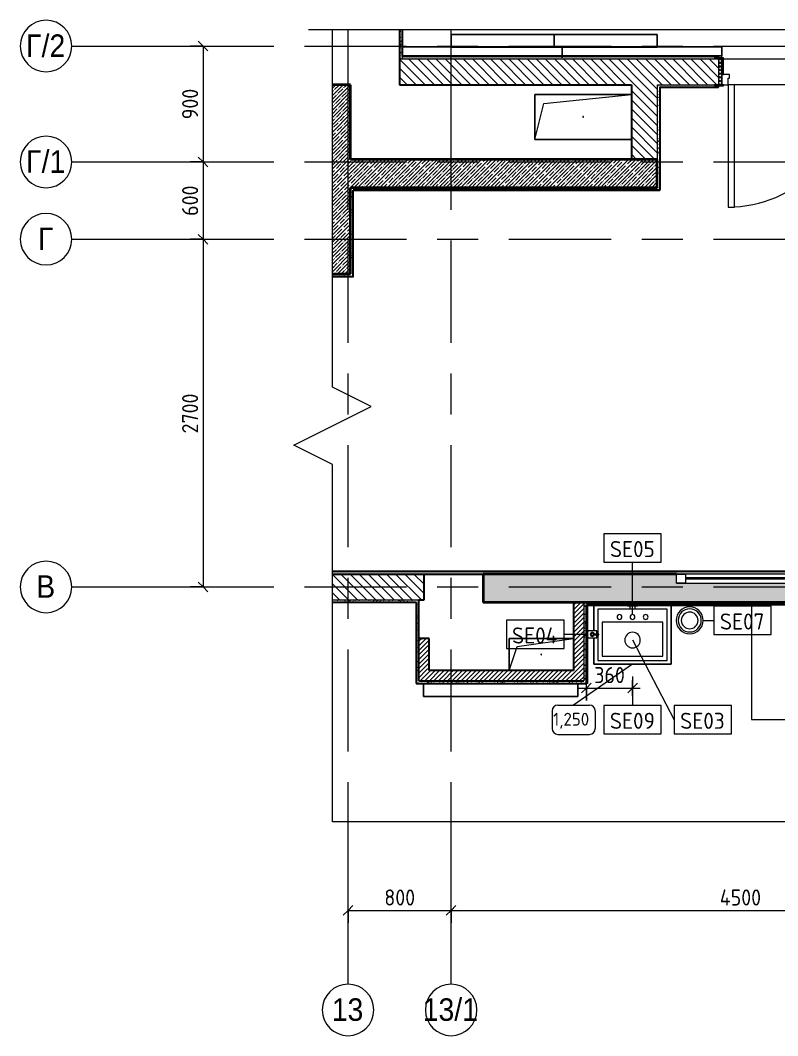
# Model space of a CAD drawing. Header units: millimetres. Extents: x 39815 to 261742, y -8553 to 29000.
# Drawn here: x 39815 to 45695, y 4315 to 12200 of the extents above; entities that cross this region are included whole.
import ezdxf

# ---------------------------------------------------------------- set-up
doc = ezdxf.new("R2010")
doc.units = ezdxf.units.MM
doc.linetypes.add('Осевая', pattern=[1587.5, 317.5, -238.125, 793.75, -238.125])
for name, color, linetype, lineweight in [('A-ANNO-DIMS', 7, 'Continuous', 9), ('A-ANNO-DIMS-50', 7, 'Continuous', 9), ('A-DETL-GENF', 7, 'Continuous', 9), ('A-DOOR', 7, 'Continuous', 9), ('A-DOOR-1', 7, 'Continuous', 15), ('A-DOOR-FRAM', 7, 'Continuous', 15), ('A-DOOR-FRAM-1', 7, 'Continuous', 9), ('A-GENM', 7, 'Continuous', 9), ('A-GLAZ', 7, 'Continuous', 9), ('A-GLAZ-1', 7, 'Continuous', 15), ('A-WALL-2', 7, 'Continuous', 9), ('I-FURN', 7, 'Continuous', 9), ('I-FURN-IDEN', 7, 'Continuous', 9), ('I-WALL', 7, 'Continuous', 9), ('P-SANR-FIXT-IDEN', 7, 'Continuous', 9), ('Оси', 7, 'Continuous', 9), ('Оси-1', 7, 'Continuous', 20), ('Оси-2', 7, 'Осевая', 9)]:
    doc.layers.add(name, color=color, linetype=linetype, lineweight=lineweight)
for name, color, linetype, lineweight, true_color in [('A-GENM-1', 7, 'Continuous', 9, 0x4994b4), ('A-WALL-1', 7, 'Continuous', 25, 0x3c3c3c), ('A-WALL-3', 7, 'Continuous', 35, 0x3c3c3c), ('A-WALL-FNSH-1', 7, 'Continuous', 15, 0x3c3c3c), ('P-SANR-FIXT-1', 7, 'Continuous', 15, 0x4994b4), ('P-SANR-FIXT-2', 7, 'Continuous', 9, 0x4994b4)]:
    doc.layers.add(name, color=color, linetype=linetype, lineweight=lineweight, true_color=true_color)
doc.styles.add('Arial', font='arial.ttf', dxfattribs={"width": 0.9, "height": 175})
doc.styles.add('GOST Common', font='GOST_Common.ttf', dxfattribs={"height": 125})
doc.styles.add('GOST Common_1', font='GOST_Common.ttf', dxfattribs={"height": 100})
doc.styles.add('ISOCPEUR', font='isocpeur.ttf', dxfattribs={"width": 0.9, "height": 125})
doc.dimstyles.new('ISO-2_5_0_9К_БОЛЬШОЙ', dxfattribs={"dimscale": 304.8, "dimtxt": 124.497647, "dimasz": 0.246063, "dimexe": 0.19685, "dimexo": 0.492126, "dimgap": 0, "dimtad": 1, "dimdec": 0, "dimrnd": 10, "dimzin": 0, "dimdsep": 46, "dimtxsty": 'ISOCPEUR', "dimblk1": 'OBLIQUE', "dimblk2": 'OBLIQUE', "dimsah": 1, "dimcen": 0.09, "dimdle": 0.19685, "dimazin": 0, "dimtfac": 1, "dimtdec": 4, "dimtix": 1, "dimtmove": 0, "dimatfit": 3, "dimfxl": 1, "dimtvp": 1, "dimtolj": 1, "dimtzin": 0, "dimarcsym": 2})
pattern_1 = [(45, (0, 0), (-17.67767, 17.67767), [])]
pattern_2 = [(135, (0, 0), (-35.35534, -35.35534), [])]
pattern_3 = [(45, (0, 0), (-28.51196, 28.51196), []), (45, (28.51, 0), (-28.51196, 28.51196), [50.403, -10.081, 1.676, -8.404])]
pattern_4 = [(0, (0, 0), (60.96, 15.24), [5.029, -40.691, 5.029, -40.691, -243.84]), (0, (0, 0), (60.96, 15.24), [-91.44, 5.029, -86.411, 5.029, -40.691, -106.68]), (0, (0, 0), (60.96, 15.24), [-228.6, 5.029, -25.451, 5.029, -71.171]), (120, (22.86, 7.62), (-43.678227, 45.1729086), [5.029, -40.691, 5.029, -40.691, -243.84]), (120, (22.86, 7.62), (-43.678227, 45.1729086), [-91.44, 5.029, -86.411, 5.029, -40.691, -106.68]), (120, (22.86, 7.62), (-43.678227, 45.1729086), [-228.6, 5.029, -25.451, 5.029, -71.171]), (240, (30.48, 38.1), (-17.281773, -60.4129086), [5.029, -40.691, 5.029, -40.691, -243.84]), (240, (30.48, 38.1), (-17.281773, -60.4129086), [-91.44, 5.029, -86.411, 5.029, -40.691, -106.68]), (240, (30.48, 38.1), (-17.281773, -60.4129086), [-228.6, 5.029, -25.451, 5.029, -71.171])]

# ---------------------------------------------------------------- blocks, each defined once
blk = doc.blocks.new('110_Дверь_СКБ_2Ст - Д-6_л__ ДОО_Дв_1450x2100h_Дверь из раздевальной в коридор-25835678-Фрагмент 2_8')
at = {"layer": 'A-DOOR'}
h = blk.add_hatch(dxfattribs=at)
h.set_pattern_fill('FP_4', color=256, style=0, pattern_type=2)
h.set_pattern_definition([(135, (1576.41, 164.685), (-14.14214, -14.14214), []), (225, (1576.41, 164.685), (14.14214, -14.14214), [])])
h.paths.add_polyline_path([(737.5, 100), (712.5, 100), (712.5, -100), (737.5, -100)])
at = {"layer": 'A-DOOR-FRAM-1'}
h = blk.add_hatch(dxfattribs=at)
h.set_pattern_fill('FP_5', color=256, style=0, pattern_type=2)
h.set_pattern_definition([(45, (-546.384, 164.685), (-14.1421, 14.1421), []), (135, (-546.384, 164.685), (-14.1421, -14.1421), [])])
h.paths.add_polyline_path([(-712.5, 100), (-712.5, -100), (-687.5, -100), (-687.5, 100)])
at = {"layer": 'A-DOOR'}
for centre, radius, start, end in [((662.5, 100), 950, 90, 180), ((-637.5, 100), 350, 360, 90)]:
    blk.add_arc(centre, radius, start, end, dxfattribs=at)
at = {"layer": 'A-DOOR-1'}
for p, q in [((662.5, 1050), (612.5, 1050)), ((612.5, 1050), (612.5, 100)), ((662.5, 100), (662.5, 1050)), ((-637.5, 450), (-637.5, 100)), ((-587.5, 450), (-637.5, 450)), ((-587.5, 100), (-587.5, 450)), ((-637.5, 100), (-587.5, 100)), ((612.5, 100), (662.5, 100))]:
    blk.add_line(p, q, dxfattribs=at)
at = {"layer": 'A-DOOR-FRAM'}
for p, q in [((-672.5, 108), (-742.5, 108)), ((-742.5, 108), (-742.5, 100)), ((-742.5, 100), (-672.5, 100)), ((-687.5, 100), (-712.5, 100)), ((-712.5, 100), (-712.5, -100)), ((-637.5, 100), (-687.5, 100)), ((-687.5, 100), (-687.5, 20)), ((-687.5, -100), (-687.5, 100)), ((-672.5, 100), (-672.5, 108)), ((-637.5, 50), (-637.5, 100)), ((662.5, 100), (662.5, 50)), ((712.5, 100), (662.5, 100)), ((767.5, 108), (697.5, 108)), ((697.5, 108), (697.5, 100)), ((697.5, 100), (767.5, 100)), ((712.5, 20), (712.5, 100)), ((737.5, 100), (712.5, 100)), ((712.5, 100), (712.5, -100)), ((737.5, -100), (737.5, 100)), ((767.5, 100), (767.5, 108)), ((-687.5, 20), (-627.5, 20)), ((-672.5, 20), (-687.5, 20)), ((-687.5, 20), (-687.5, -100)), ((-672.5, -100), (-672.5, 20)), ((-627.5, 50), (-637.5, 50)), ((-627.5, 20), (-627.5, 50)), ((662.5, 50), (652.5, 50)), ((652.5, 50), (652.5, 20)), ((652.5, 20), (712.5, 20)), ((712.5, 20), (697.5, 20)), ((697.5, 20), (697.5, -100)), ((712.5, -100), (712.5, 20)), ((-672.5, -100), (-742.5, -100)), ((-742.5, -100), (-742.5, -108)), ((-742.5, -108), (-672.5, -108)), ((-712.5, -100), (-687.5, -100)), ((-687.5, -100), (-672.5, -100)), ((-672.5, -108), (-672.5, -100)), ((697.5, -100), (712.5, -100)), ((767.5, -100), (697.5, -100)), ((697.5, -100), (697.5, -108)), ((697.5, -108), (767.5, -108)), ((712.5, -100), (737.5, -100)), ((767.5, -108), (767.5, -100))]:
    blk.add_line(p, q, dxfattribs=at)
blk = doc.blocks.new('GM_Отверстие прямоугольное _в плите_ - Отверстие-21981729-Фрагмент 2_8')
at = {"layer": 'A-GENM'}
for p, q in [((-375, -175), (-375, 175)), ((-375, 175), (375, 175)), ((375, 175), (-375, 175)), ((-375, 175), (-375, -175)), ((-305, 105), (375, 175)), ((-375, -175), (-305, 105)), ((375, -175), (-375, -175)), ((-375, -175), (375, -175))]:
    blk.add_line(p, q, dxfattribs=at)
for start, end in [(360, 180), (180, 360)]:
    blk.add_arc((0, 0), 2.5, start, end, dxfattribs=at)
blk = doc.blocks.new('GM_Отверстие прямоугольное _в плите_ - Отверстие-21608348-Фрагмент 2_8')
at = {"layer": 'A-GENM'}
for p, q in [((-250, -125), (-250, 125)), ((-250, 125), (250, 125)), ((250, 125), (-250, 125)), ((-250, 125), (-250, -125)), ((-187.5, 62.5), (250, 125)), ((-250, -125), (-187.5, 62.5))]:
    blk.add_line(p, q, dxfattribs=at)
for start, end in [(360, 180), (180, 360)]:
    blk.add_arc((0, 0), 2.5, start, end, dxfattribs=at)
blk = doc.blocks.new('120_Окно_СКБ_1Ст - 120_Окно_СКБ_1Ст 400х1200 EI30-24228621-Фрагмент 2_8')
at = {"layer": 'A-GLAZ'}
for p, q in [((600, 110), (-600, 110)), ((530, 80), (-530, 80)), ((-600, 40), (600, 40)), ((530, 70), (-530, 70))]:
    blk.add_line(p, q, dxfattribs=at)
at = {"layer": 'A-GLAZ-1'}
for p, q in [((-600, 40), (-600, 110)), ((-600, 110), (-530, 110)), ((-530, 110), (-530, 40)), ((530, 40), (530, 110)), ((530, 110), (600, 110)), ((600, 110), (600, 40)), ((-530, 40), (-600, 40)), ((600, 40), (530, 40))]:
    blk.add_line(p, q, dxfattribs=at)
blk = doc.blocks.new('Стол базовый прямоугольный - 1_290-25520344-Фрагмент 2_8')
at = {"layer": 'I-FURN'}
for p, q in [((-617.5, 435.5), (-617.5, -455)), ((617.5, -455), (617.5, 435.5)), ((-617.5, -455), (617.5, -455))]:
    blk.add_line(p, q, dxfattribs=at)
blk = doc.blocks.new('Мойка кухонная - Раковина Roca Victoria-N Unik 600х460 мм-30768662-Фрагмент 2_8')
at = {"layer": 'P-SANR-FIXT-2'}
for p, q in [((270, 0), (-270, 0)), ((-270, 0), (-270, -194)), ((270, -400), (270, 0)), ((236.1, -102.3), (-236.6, -102.3)), ((-236.6, -102.3), (-236.6, -366.4)), ((236.1, -366.4), (236.1, -102.3)), ((-270, -199.7), (-270, -400)), ((-236.6, -366.4), (236.1, -366.4)), ((-270, -400), (270, -400))]:
    blk.add_line(p, q, dxfattribs=at)
for centre, radius, start, end in [((-101.6, -61.9), 19, 90, 180), ((-101.6, -61.9), 19, 180, 270), ((-101.6, -61.9), 19, 360, 90), ((-101.6, -61.9), 19.1, 270, 360), ((0, -61.9), 19, 360, 180), ((0, -61.9), 19, 180, 360), ((101.6, -61.9), 19.1, 360, 180), ((101.6, -61.9), 19.1, 180, 360), ((0, -241.3), 60.5, 360, 180), ((0, -241.3), 60.5, 180, 360)]:
    blk.add_arc(centre, radius, start, end, dxfattribs=at)
blk = doc.blocks.new('сифон - Для раковины-V8-Фрагмент 2_8')
at = {"layer": 'P-SANR-FIXT-1'}
for p, q in [((231.1, 20), (209.3, 20)), ((233, 40), (231.1, 40)), ((231.1, -40), (231.1, 40)), ((209.3, -20), (231.1, -20)), ((231.1, -40), (233, -40))]:
    blk.add_line(p, q, dxfattribs=at)
blk = doc.blocks.new('мусорная корзина - Round_ Metal-V7-Фрагмент 2_8')
at = {"layer": 'P-SANR-FIXT-1'}
for radius, start, end in [(105, 0, 180), (90, 360, 180), (105, 180, 360), (90, 180, 360), (65, 0, 180), (65, 180, 360)]:
    blk.add_arc((0, 0), radius, start, end, dxfattribs=at)
blk = doc.blocks.new('TOY_Диспансер мыло - Дозатор Elegance new 11654 019001 хром-30642362-Фрагмент 2_8')
at = {"layer": 'A-GENM-1'}
for p, q in [((97.5, 79.7), (97.5, 12)), ((122.2, 81.7), (99.5, 81.7)), ((122.2, 81.7), (102.9, 81.7)), ((127.9, 96.6), (122.2, 96.6)), ((122.2, 96.6), (122.2, 81.7)), ((122.2, 82.7), (122.2, 55.3)), ((127.9, 81.7), (127.9, 96.6)), ((127.9, 55.3), (127.9, 82.7)), ((146.9, 81.7), (127.9, 81.7)), ((150.5, 81.7), (127.9, 81.7)), ((152.5, 12), (152.5, 79.7)), ((99.5, 10), (105, 10)), ((145, 10), (105, 10)), ((105, 10), (105, 8.5)), ((145, 8.5), (145, 10)), ((145, 10), (150.5, 10))]:
    blk.add_line(p, q, dxfattribs=at)
blk.add_circle((125, 45.7), 10, dxfattribs=at)
for centre, radius, start, end in [((99.5, 79.7), 2, 90, 180), ((150.5, 79.7), 2, 360, 90), ((99.5, 12), 2, 180, 270), ((125, 45.7), 15.7, 100.43534, 79.36502), ((150.5, 12), 2, 270, 360)]:
    blk.add_arc(centre, radius, start, end, dxfattribs=at)
blk = doc.blocks.new('Мат в спортивном зале - Т17-31179392-Фрагмент 2_8')
at = {"layer": 'I-FURN'}
for p, q in [((-358.7, 925.9), (-358.7, 906.7)), ((881.3, 909.3), (-358.7, 909.3)), ((-358.7, 909.3), (-358.7, 839.3)), ((-358.7, 842.5), (-358.7, 909.3)), ((-358.7, 909.3), (881.3, 909.3)), ((881.3, 906.7), (881.3, 925.9)), ((881.3, 839.3), (881.3, 909.3)), ((881.3, 909.3), (881.3, 839.3)), ((-358.7, 839.3), (-358.7, 842.5)), ((-358.7, 839.3), (881.3, 839.3)), ((502.3, 839.3), (-358.7, 839.3)), ((881.3, 839.3), (502.3, 839.3))]:
    blk.add_line(p, q, dxfattribs=at)
blk = doc.blocks.new('Мат в спортивном зале - Т17-V21-Фрагмент 2_8')
at = {"layer": 'I-FURN'}
for p, q in [((-358.7, 925.9), (-358.7, 906.7)), ((881.3, 909.3), (-358.7, 909.3)), ((-358.7, 909.3), (-358.7, 839.3)), ((-358.7, 839.3), (-358.7, 909.3)), ((-358.7, 909.3), (881.3, 909.3)), ((881.3, 906.7), (881.3, 925.9)), ((881.3, 839.3), (881.3, 909.3)), ((881.3, 909.3), (881.3, 842.5)), ((-358.7, 839.3), (881.3, 839.3)), ((142.3, 839.3), (-358.7, 839.3)), ((881.3, 839.3), (142.3, 839.3)), ((881.3, 842.5), (881.3, 839.3))]:
    blk.add_line(p, q, dxfattribs=at)
blk = doc.blocks.new('DET_L_Линия разрыва - М100-30991476-Фрагмент 2_8')
at = {"layer": 'A-DETL-GENF'}
blk.add_line((11347.8, 0), (22095.5, 0), dxfattribs=at)
blk = doc.blocks.new('DET_L_Линия разрыва - М100-30985621-Фрагмент 2_8')
at = {"layer": 'A-DETL-GENF'}
for p, q in [((2925.9, 300), (2775.9, 0)), ((3225.9, -300), (2925.9, 300)), ((2775.9, 0), (0, 0)), ((3375.9, 0), (3225.9, -300)), ((6151.7, 0), (3375.9, 0))]:
    blk.add_line(p, q, dxfattribs=at)
blk = doc.blocks.new('DET_L_Линия разрыва - М100-30985670-Фрагмент 2_8')
at = {"layer": 'A-DETL-GENF'}
blk.add_line((22280, 0), (11440, 0), dxfattribs=at)
blk = doc.blocks.new('Ось сетки - D8-29747960-Фрагмент 2_8')
at = {"layer": 'Оси-1'}
for start, end in [(360, 180), (180, 360)]:
    blk.add_arc((0, 0), 4, start, end, dxfattribs=at)
blk = doc.blocks.new('DIMBLOCK1-Фрагмент 2_8')
at = {"layer": 'A-ANNO-DIMS-50', "lineweight": 20}
for p, q in [((42360, 5287.5), (42322.5, 5250)), ((42360, 5287.5), (42397.5, 5325)), ((43160, 5287.5), (43122.5, 5250)), ((43160, 5287.5), (43197.5, 5325))]:
    blk.add_line(p, q, dxfattribs=at)
at = {"layer": 'A-ANNO-DIMS-50'}
for p, q in [((42360, 5190.5), (42360, 5347.5)), ((42360, 5287.5), (43160, 5287.5)), ((42360, 5287.5), (42360, 5190.5)), ((43160, 5190.5), (43160, 5347.5)), ((43160, 5287.5), (43160, 5190.5))]:
    blk.add_line(p, q, dxfattribs=at)
at = {"layer": 'A-ANNO-DIMS-50', "color": 0, "insert": (42641.5, 5450.8), "char_height": 125, "width": 284.429, "attachment_point": 1, "line_spacing_factor": 1.149209, "style": 'ISOCPEUR'}
blk.add_mtext('800', dxfattribs=at)
blk = doc.blocks.new('_Oblique')
at = {"color": 0, "linetype": 'ByBlock', "lineweight": -2}
blk.add_line((-0.5, -0.5), (0.5, 0.5), dxfattribs=at)
blk = doc.blocks.new('DIMBLOCK2-Фрагмент 2_8')
at = {"layer": 'A-ANNO-DIMS-50', "lineweight": 20}
for p, q in [((43160, 5287.5), (43122.5, 5250)), ((43160, 5287.5), (43197.5, 5325)), ((47660, 5287.5), (47622.5, 5250)), ((47660, 5287.5), (47697.5, 5325))]:
    blk.add_line(p, q, dxfattribs=at)
at = {"layer": 'A-ANNO-DIMS-50'}
for p, q in [((43160, 5190.5), (43160, 5347.5)), ((43160, 5287.5), (47660, 5287.5)), ((43160, 5287.5), (43160, 5190.5)), ((47660, 5190.5), (47660, 5347.5)), ((47660, 5287.5), (47660, 5190.5))]:
    blk.add_line(p, q, dxfattribs=at)
at = {"layer": 'A-ANNO-DIMS-50', "color": 0, "insert": (45246, 5450.8), "char_height": 125, "width": 393.604, "attachment_point": 1, "line_spacing_factor": 1.149209, "style": 'ISOCPEUR'}
blk.add_mtext('4500', dxfattribs=at)
blk = doc.blocks.new('DIMBLOCK9-Фрагмент 2_8')
at = {"layer": 'A-ANNO-DIMS-50'}
for p, q in [((41137.5, 12000), (41294.5, 12000)), ((41234.5, 12000), (41137.5, 12000)), ((41234.5, 12000), (41234.5, 11100)), ((41137.5, 11100), (41294.5, 11100)), ((41234.5, 11100), (41137.5, 11100))]:
    blk.add_line(p, q, dxfattribs=at)
at = {"layer": 'A-ANNO-DIMS-50', "lineweight": 20}
for p, q in [((41234.5, 12000), (41197, 12037.5)), ((41234.5, 12000), (41272, 11962.5)), ((41234.5, 11100), (41197, 11137.5)), ((41234.5, 11100), (41272, 11062.5))]:
    blk.add_line(p, q, dxfattribs=at)
at = {"layer": 'A-ANNO-DIMS-50', "color": 0, "insert": (41071.2, 11431.5), "char_height": 125, "width": 284.429, "attachment_point": 1, "rotation": 90, "line_spacing_factor": 1.149209, "style": 'ISOCPEUR'}
blk.add_mtext('900', dxfattribs=at)
blk = doc.blocks.new('DIMBLOCK10-Фрагмент 2_8')
at = {"layer": 'A-ANNO-DIMS-50', "lineweight": 20}
for p, q in [((41234.5, 11100), (41197, 11137.5)), ((41234.5, 11100), (41272, 11062.5)), ((41234.5, 10500), (41197, 10537.5)), ((41234.5, 10500), (41272, 10462.5))]:
    blk.add_line(p, q, dxfattribs=at)
at = {"layer": 'A-ANNO-DIMS-50'}
for p, q in [((41137.5, 11100), (41294.5, 11100)), ((41234.5, 11100), (41137.5, 11100)), ((41234.5, 11100), (41234.5, 10500)), ((41137.5, 10500), (41294.5, 10500)), ((41234.5, 10500), (41137.5, 10500))]:
    blk.add_line(p, q, dxfattribs=at)
at = {"layer": 'A-ANNO-DIMS-50', "color": 0, "insert": (41071.2, 10681.5), "char_height": 125, "width": 284.429, "attachment_point": 1, "rotation": 90, "line_spacing_factor": 1.149209, "style": 'ISOCPEUR'}
blk.add_mtext('600', dxfattribs=at)
blk = doc.blocks.new('DIMBLOCK11-Фрагмент 2_8')
at = {"layer": 'A-ANNO-DIMS-50'}
for p, q in [((41137.5, 10500), (41294.5, 10500)), ((41234.5, 10500), (41137.5, 10500)), ((41234.5, 10500), (41234.5, 7800)), ((41137.5, 7800), (41294.5, 7800)), ((41234.5, 7800), (41137.5, 7800))]:
    blk.add_line(p, q, dxfattribs=at)
at = {"layer": 'A-ANNO-DIMS-50', "lineweight": 20}
for p, q in [((41234.5, 10500), (41197, 10537.5)), ((41234.5, 10500), (41272, 10462.5)), ((41234.5, 7800), (41197, 7837.5)), ((41234.5, 7800), (41272, 7762.5))]:
    blk.add_line(p, q, dxfattribs=at)
at = {"layer": 'A-ANNO-DIMS-50', "color": 0, "insert": (41071.2, 8992), "char_height": 125, "width": 379.239, "attachment_point": 1, "rotation": 90, "line_spacing_factor": 1.149209, "style": 'ISOCPEUR'}
blk.add_mtext('2700', dxfattribs=at)
blk = doc.blocks.new('М_сантехническая_рамка1 - В рамке-30590747-Фрагмент 2_8')
at = {"layer": 'P-SANR-FIXT-IDEN'}
for p, q in [((4.29, 2.24), (-4.64, 2.24)), ((-4.64, 2.24), (-4.64, -2.18)), ((4.29, -2.18), (4.29, 2.24)), ((-4.64, -2.18), (4.29, -2.18))]:
    blk.add_line(p, q, dxfattribs=at)
blk = doc.blocks.new('Марка_Мебель - В прямоуг_Balcon_Марка-25523697-Фрагмент 2_8')
at = {"layer": 'I-FURN-IDEN'}
for p, q in [((-2.45, 2.28), (2.45, 2.28)), ((-3.35, 1.38), (-3.35, -1.38)), ((3.35, 1.38), (3.35, -1.38)), ((-2.46, -2.28), (2.45, -2.28))]:
    blk.add_line(p, q, dxfattribs=at)
for centre, radius, start, end in [((-2.45, 1.38), 0.9, 90, 180), ((2.45, 1.38), 0.9, 0, 90), ((-2.46, -1.38), 0.893, 180, 270), ((2.45, -1.38), 0.9, 270, 0)]:
    blk.add_arc(centre, radius, start, end, dxfattribs=at)
blk = doc.blocks.new('DIMBLOCK14-Фрагмент 2_8')
at = {"layer": 'A-ANNO-DIMS-50'}
for p, q in [((44211, 6917.6), (44211, 7074.6)), ((44568.6, 6953.2), (44568.6, 7074.6)), ((44151, 7014.6), (44628.6, 7014.6)), ((44211, 7014.6), (44211, 6917.6)), ((44568.6, 7014.6), (44568.6, 6953.2))]:
    blk.add_line(p, q, dxfattribs=at)
at = {"layer": 'A-ANNO-DIMS-50', "lineweight": 20}
for p, q in [((44211, 7014.6), (44248.5, 7052.1)), ((44568.6, 7014.6), (44606.1, 7052.1)), ((44211, 7014.6), (44173.5, 6977.1)), ((44568.6, 7014.6), (44531.1, 6977.1))]:
    blk.add_line(p, q, dxfattribs=at)
at = {"layer": 'A-ANNO-DIMS-50', "color": 0, "insert": (44271.3, 7177.9), "char_height": 125, "width": 284.429, "attachment_point": 1, "line_spacing_factor": 1.149209, "style": 'ISOCPEUR'}
blk.add_mtext('360', dxfattribs=at)

msp = doc.modelspace()

# ---------------------------------------------------------------- hatches: boundary and pattern name
at = {"layer": 'I-WALL'}
h = msp.add_hatch(dxfattribs=at)
h.set_pattern_fill('FP_9', color=256, style=0, pattern_type=2)
h.set_pattern_definition(pattern_4)
h.paths.add_polyline_path([(42780, 11900), (42780, 12127.4), (42760, 12127.4), (42760, 11900)])
h = msp.add_hatch(dxfattribs=at)
h.set_pattern_fill('FP_9', color=256, style=0, pattern_type=2)
h.set_pattern_definition(pattern_4)
h.paths.add_polyline_path([(48160, 11900), (48160, 11920), (46685.7, 11920), (46685.7, 11908), (46715.7, 11908), (46715.7, 11900), (47430.4, 11900)])
h.paths.add_polyline_path([(45205.7, 11900), (45205.7, 11908), (45235.7, 11908), (45235.7, 11920), (42780, 11920), (42780, 11900), (44462.8, 11900)])
h = msp.add_hatch(dxfattribs=at)
h.set_pattern_fill('FP_2', color=256, style=0, pattern_type=2)
h.set_pattern_definition(pattern_2)
h.paths.add_polyline_path([(51710, 11700), (51710, 11900), (48760, 11900), (48760, 11700), (50398.1, 11700)])
h.paths.add_polyline_path([(48160, 11700), (48160, 11900), (46685.7, 11900), (46685.7, 11700), (47460.7, 11700)])
h.paths.add_polyline_path([(44760.7, 11700), (45235.7, 11700), (45235.7, 11900), (42760, 11900), (42760, 11700), (44560.7, 11700)])
h = msp.add_hatch(dxfattribs=at)
h.set_pattern_fill('FP_3', color=256, style=0, pattern_type=2)
h.set_pattern_definition(pattern_3)
h.paths.add_polyline_path([(42380, 10230), (42380, 11700), (42238.5, 11700), (42238.5, 10230)])
h = msp.add_hatch(dxfattribs=at)
h.set_pattern_fill('FP_2', color=256, style=0, pattern_type=2)
h.set_pattern_definition(pattern_2)
h.paths.add_polyline_path([(44560.7, 11120), (44760.7, 11120), (44760.7, 11700), (44560.7, 11700)])
h = msp.add_hatch(dxfattribs=at)
h.set_pattern_fill('FP_9', color=256, style=0, pattern_type=2)
h.set_pattern_definition(pattern_4)
h.paths.add_polyline_path([(47239.7, 11680), (47240.7, 11680), (47240.7, 11700), (46715.7, 11700), (46715.7, 11692), (46685.7, 11692), (46685.7, 11680), (46715.7, 11680)])
h.paths.add_polyline_path([(45235.7, 11680), (45235.7, 11692), (45205.7, 11692), (45205.7, 11700), (44760.7, 11700), (44760.7, 11680), (45205.7, 11680)])
h = msp.add_hatch(dxfattribs=at)
h.set_pattern_fill('FP_9', color=256, style=0, pattern_type=2)
h.set_pattern_definition(pattern_4)
h.paths.add_polyline_path([(44780.7, 10900), (44780.7, 11680), (44760.7, 11680), (44760.7, 10900)])
h = msp.add_hatch(dxfattribs=at)
h.set_pattern_fill('FP_3', color=256, style=0, pattern_type=2)
h.set_pattern_definition(pattern_3)
h.paths.add_polyline_path([(44760.7, 10900), (44760.7, 11120), (42380, 11120), (42380, 10900), (44462.8, 10900)])
h = msp.add_hatch(dxfattribs=at)
h.set_pattern_fill('FP_9', color=256, style=0, pattern_type=2)
h.set_pattern_definition(pattern_4)
h.paths.add_polyline_path([(42380, 10210), (42400, 10210), (42400, 10900), (42380, 10900), (42380, 10230)])
h = msp.add_hatch(dxfattribs=at)
h.set_pattern_fill('FP_9', color=256, style=0, pattern_type=2)
h.set_pattern_definition(pattern_4)
h.paths.add_polyline_path([(44780.7, 10880), (44780.7, 10900), (42400, 10900), (42400, 10880), (44462.8, 10880)])
h = msp.add_hatch(dxfattribs=at)
h.set_pattern_fill('FP_9', color=256, style=0, pattern_type=2)
h.set_pattern_definition(pattern_4)
h.paths.add_polyline_path([(42380, 10210), (42380, 10230), (42238.5, 10230), (42238.5, 10210)])
h = msp.add_hatch(dxfattribs=at)
h.set_pattern_fill('FP_9', color=256, style=0, pattern_type=2)
h.set_pattern_definition(pattern_4)
h.paths.add_polyline_path([(64334, 7900), (64334, 7920), (59931, 7920), (59931, 7900), (64110, 7900)])
h.paths.add_polyline_path([(57431, 7900), (57431, 7920), (50930, 7920), (50930, 7900), (56333.3, 7900)])
h.paths.add_polyline_path([(48430, 7900), (48430, 7920), (42238.5, 7920), (42238.5, 7900), (47430.4, 7900)])
h = msp.add_hatch(dxfattribs=at)
h.set_pattern_fill('FP_2', color=256, style=0, pattern_type=2)
h.set_pattern_definition(pattern_2)
h.paths.add_polyline_path([(42910, 7700), (42950, 7700), (42950, 7900), (42238.5, 7900), (42238.5, 7700)])
h = msp.add_hatch(dxfattribs=at)
h.set_pattern_fill('FP_3', color=256, style=0, pattern_type=2)
h.set_pattern_definition(pattern_3)
h.paths.add_polyline_path([(47410, 7680), (47410, 7900), (46110, 7900), (46110, 7830), (44910, 7830), (44910, 7900), (43410, 7900), (43410, 7680), (46860, 7680)])
h = msp.add_hatch(dxfattribs=at)
h.set_pattern_fill('FP_9', color=256, style=0, pattern_type=2)
h.set_pattern_definition(pattern_4)
h.paths.add_polyline_path([(42890, 7680), (42910, 7680), (42910, 7700), (42238.5, 7700), (42238.5, 7680), (42889, 7680)])
h = msp.add_hatch(dxfattribs=at)
h.set_pattern_fill('FP_9', color=256, style=0, pattern_type=2)
h.set_pattern_definition(pattern_4)
h.paths.add_polyline_path([(42890, 7070), (42910, 7070), (42910, 7680), (42890, 7680), (42890, 7133.2)])
h = msp.add_hatch(dxfattribs=at)
h.set_pattern_fill('FP_1', color=256, style=0, pattern_type=2)
h.set_pattern_definition(pattern_1)
h.paths.add_polyline_path([(44190, 7070), (44190, 7680), (44110, 7680), (44110, 7070)])
h = msp.add_hatch(dxfattribs=at)
h.set_pattern_fill('FP_9', color=256, style=0, pattern_type=2)
h.set_pattern_definition(pattern_4)
h.paths.add_polyline_path([(46759, 7660), (46760, 7660), (46760, 7680), (44190, 7680), (44190, 7660), (45946.6, 7660)])
h = msp.add_hatch(dxfattribs=at)
h.set_pattern_fill('FP_9', color=256, style=0, pattern_type=2)
h.set_pattern_definition(pattern_4)
h.paths.add_polyline_path([(44190, 7050), (44210, 7050), (44210, 7660), (44190, 7660), (44190, 7070)])
h = msp.add_hatch(dxfattribs=at)
h.set_pattern_fill('FP_1', color=256, style=0, pattern_type=2)
h.set_pattern_definition(pattern_1)
h.paths.add_polyline_path([(42990, 7150), (42990, 7400), (42910, 7400), (42910, 7150), (42979, 7150)])
h = msp.add_hatch(dxfattribs=at)
h.set_pattern_fill('FP_1', color=256, style=0, pattern_type=2)
h.set_pattern_definition(pattern_1)
h.paths.add_polyline_path([(44110, 7070), (44110, 7150), (42910, 7150), (42910, 7070), (42979, 7070)])
h = msp.add_hatch(dxfattribs=at)
h.set_pattern_fill('FP_9', color=256, style=0, pattern_type=2)
h.set_pattern_definition(pattern_4)
h.paths.add_polyline_path([(44190, 7050), (44190, 7070), (42890, 7070), (42890, 7050), (42979, 7050)])

# ---------------------------------------------------------------- linework, layer by layer
at = {"layer": 'A-WALL-1'}
for p, q in [((42760, 12127.4), (42760, 11700)), ((42780, 12127.4), (42780, 11920)), ((45235.7, 11920), (42780, 11920)), ((45235.7, 11908), (45235.7, 11920)), ((42760, 11700), (44560.7, 11700)), ((44560.7, 11700), (44560.7, 11120)), ((44780.7, 11680), (45235.7, 11680)), ((44780.7, 11680), (44780.7, 10880)), ((45235.7, 11680), (45235.7, 11692)), ((42400, 10210), (42400, 10880)), ((44780.7, 10880), (42400, 10880)), ((42238.5, 10210), (42400, 10210)), ((48430, 7920), (42238.5, 7920)), ((42238.5, 7900), (43410, 7900)), ((42950, 7700), (42950, 7900)), ((42890, 7680), (42238.5, 7680)), ((42890, 7680), (42890, 7050)), ((42910, 7700), (42950, 7700)), ((42910, 7070), (42910, 7700)), ((44110, 7680), (44110, 7150)), ((44210, 7050), (44210, 7660)), ((46760, 7660), (44210, 7660)), ((42990, 7400), (42910, 7400)), ((42990, 7150), (42990, 7400)), ((44110, 7150), (42990, 7150)), ((42890, 7050), (44210, 7050)), ((42910, 7070), (44190, 7070))]:
    msp.add_line(p, q, dxfattribs=at)
at = {"layer": 'A-WALL-2'}
for p, q in [((42760, 11900), (45205.7, 11900)), ((44760.7, 11700), (45205.7, 11700)), ((44760.7, 11700), (44760.7, 11120)), ((42238.5, 7700), (42910, 7700)), ((44190, 7680), (44190, 7070))]:
    msp.add_line(p, q, dxfattribs=at)
at = {"layer": 'A-WALL-3'}
for p, q in [((42380, 11700), (42238.5, 11700)), ((42380, 11120), (42380, 11700)), ((44760.7, 11120), (42380, 11120)), ((44760.7, 10900), (44760.7, 11120)), ((42380, 10230), (42380, 10900)), ((44760.7, 10900), (42380, 10900)), ((42238.5, 10230), (42380, 10230)), ((44910, 7900), (43410, 7900)), ((43410, 7900), (43410, 7680)), ((47410, 7680), (43410, 7680))]:
    msp.add_line(p, q, dxfattribs=at)
at = {"layer": 'A-WALL-FNSH-1'}
for p, q in [((42781, 11921), (42781, 12127.4)), ((45235.7, 11921), (42781, 11921)), ((45235.7, 11920), (45235.7, 11921)), ((44781.7, 11679), (45235.7, 11679)), ((44781.7, 10879), (44781.7, 11679)), ((45235.7, 11679), (45235.7, 11680)), ((42401, 10209), (42401, 10879)), ((42401, 10879), (44781.7, 10879)), ((42238.5, 10209), (42401, 10209)), ((48430, 7921), (42238.5, 7921)), ((42238.5, 7679), (42890, 7679)), ((42889, 7680), (42889, 7049)), ((46759, 7659), (44210, 7659)), ((44211, 7049), (44211, 7659)), ((42889, 7049), (44211, 7049))]:
    msp.add_line(p, q, dxfattribs=at)
at = {"layer": 'I-FURN'}
for p, q in [((43960, 12090.9), (43160, 12090.9)), ((43160, 12090.9), (43160, 11994.1)), ((43160, 11994.1), (43160, 12090.9)), ((43160, 12090.9), (43960, 12090.9)), ((44760, 12090.9), (43960, 12090.9)), ((43960, 12090.9), (43960, 11994.1)), ((43960, 11994.1), (43960, 12090.9)), ((43960, 12090.9), (44760, 12090.9)), ((43960, 11994.1), (43960, 12090.9)), ((43960, 12090.9), (43960, 11994.1)), ((44760, 11994.1), (44760, 12090.9)), ((44760, 12090.9), (44760, 11994.1)), ((43160, 11994.1), (43160, 11990.9)), ((43160, 11990.9), (43160, 11994.1)), ((43160, 11990.9), (43960, 11990.9)), ((43960, 11990.9), (43160, 11990.9)), ((43960, 11994.1), (43960, 11990.9)), ((43960, 11990.9), (43960, 11994.1)), ((43960, 11990.9), (43960, 11994.1)), ((43960, 11994.1), (43960, 11990.9)), ((43960, 11990.9), (44760, 11990.9)), ((44760, 11990.9), (43960, 11990.9)), ((44760, 11990.9), (44760, 11994.1)), ((44760, 11994.1), (44760, 11990.9)), ((44268.6, 7652), (44268.6, 7459)), ((44268.6, 7459), (44268.6, 7652)), ((44868.6, 7199), (44868.6, 7652)), ((44868.6, 7652), (44868.6, 7199)), ((44268.6, 7404), (44268.6, 7199)), ((44268.6, 7199), (44268.6, 7404)), ((44268.6, 7199), (44868.6, 7199)), ((44868.6, 7199), (44268.6, 7199)), ((44144.4, 7049.2), (42944.9, 7049.2)), ((42944.9, 7049.2), (42944.9, 6949.2)), ((42944.9, 6949.2), (42944.9, 7049.2)), ((42944.9, 7049.2), (44144.4, 7049.2)), ((44144.4, 6949.2), (44144.4, 7049.2)), ((44144.4, 7049.2), (44144.4, 6949.2)), ((42944.9, 6949.2), (44144.4, 6949.2)), ((44144.4, 6949.2), (42944.9, 6949.2))]:
    msp.add_line(p, q, dxfattribs=at)
at = {"layer": 'I-FURN-IDEN'}
msp.add_line((44568.6, 7199), (44111.3, 6882.8), dxfattribs=at)
at = {"layer": 'I-WALL'}
for p, q in [((45275.7, 11900), (46645.7, 11900)), ((46560.7, 11700), (45360.7, 11700)), ((44211, 7652), (44210, 7652)), ((44219, 7652), (44219, 7049.5)), ((45411, 7652), (44219, 7652)), ((45411, 7652), (45411, 7659)), ((44219, 7049.5), (44211, 7049.5))]:
    msp.add_line(p, q, dxfattribs=at)
at = {"layer": 'P-SANR-FIXT-IDEN'}
for p, q in [((44568.6, 7589.4), (44568.6, 7992.2)), ((45117.4, 7540), (45199.2, 7540)), ((44210.8, 7431.5), (44036.9, 7431.5)), ((44568.6, 7389), (44890.7, 6768.9)), ((44568.3, 7103.2), (44568.3, 6879.4))]:
    msp.add_line(p, q, dxfattribs=at)
at = {"layer": 'Оси'}
for p, q in [((42360, 10877.4), (42360, 12127.4)), ((43160, 10877.4), (43160, 12127.4)), ((40215.4, 12000), (41465.4, 12000)), ((40215.4, 11100), (41465.4, 11100)), ((40215.4, 10500), (41465.4, 10500)), ((40215.4, 7800), (41465.4, 7800)), ((42360, 4715.2), (42360, 5965.2)), ((43160, 4715.2), (43160, 5965.2))]:
    msp.add_line(p, q, dxfattribs=at)
at = {"layer": 'Оси-2'}
for p, q in [((41465.4, 12000), (63084, 12000)), ((41465.4, 11100), (63084, 11100)), ((42360, 5965.2), (42360, 10877.4)), ((43160, 5965.2), (43160, 10877.4)), ((41465.4, 10500), (63084, 10500)), ((41465.4, 7800), (63084, 7800))]:
    msp.add_line(p, q, dxfattribs=at)

# ---------------------------------------------------------------- block references
at = {"layer": 'A-DETL-GENF'}
for name, p, rotation in [('DET_L_Линия разрыва - М100-30985670-Фрагмент 2_8', (64334, 12127.4), 180), ('DET_L_Линия разрыва - М100-30985621-Фрагмент 2_8', (42238.5, 12127.4), 270.0000000000001), ('DET_L_Линия разрыва - М100-30991476-Фрагмент 2_8', (64334, 5975.6), 180)]:
    msp.add_blockref(name, p, dxfattribs=dict(at, rotation=rotation))
at = {"layer": 'A-DOOR', "rotation": 180}
msp.add_blockref('110_Дверь_СКБ_2Ст - Д-6_л__ ДОО_Дв_1450x2100h_Дверь из раздевальной в коридор-25835678-Фрагмент 2_8', (45973.2, 11800), dxfattribs=at)
at = {"layer": 'A-GENM'}
for name, p in [('GM_Отверстие прямоугольное _в плите_ - Отверстие-21981729-Фрагмент 2_8', (44185.7, 11450)), ('GM_Отверстие прямоугольное _в плите_ - Отверстие-21608348-Фрагмент 2_8', (43860, 7275))]:
    msp.add_blockref(name, p, dxfattribs=at)
at = {"layer": 'A-GLAZ'}
msp.add_blockref('120_Окно_СКБ_1Ст - 120_Окно_СКБ_1Ст 400х1200 EI30-24228621-Фрагмент 2_8', (45510, 7790), dxfattribs=at)
at = {"layer": 'I-FURN', "rotation": 180}
for name, p in [('Мат в спортивном зале - Т17-31179392-Фрагмент 2_8', (43662.3, 12833.4)), ('Мат в спортивном зале - Т17-V21-Фрагмент 2_8', (44902.3, 12833.4))]:
    msp.add_blockref(name, p, dxfattribs=at)
at = {"layer": 'I-FURN'}
msp.add_blockref('Стол базовый прямоугольный - 1_290-25520344-Фрагмент 2_8', (46110, 7224.5), dxfattribs=at)
at = {"layer": 'I-FURN-IDEN', "xscale": 49.99999999999998, "yscale": 49.99999999999998, "zscale": 49.99999999999998}
msp.add_blockref('Марка_Мебель - В прямоуг_Balcon_Марка-25523697-Фрагмент 2_8', (44111.3, 6768.9), dxfattribs=at)
at = {"layer": 'P-SANR-FIXT-1'}
for name, p, rotation in [('сифон - Для раковины-V8-Фрагмент 2_8', (44568.6, 7419), 89.99999999999972), ('TOY_Диспансер мыло - Дозатор Elegance new 11654 019001 хром-30642362-Фрагмент 2_8', (44210.5, 7556.5), 270)]:
    msp.add_blockref(name, p, dxfattribs=dict(at, rotation=rotation))
for name, p in [('Мойка кухонная - Раковина Roca Victoria-N Unik 600х460 мм-30768662-Фрагмент 2_8', (44568.6, 7628.3)), ('мусорная корзина - Round_ Metal-V7-Фрагмент 2_8', (45012.4, 7540))]:
    msp.add_blockref(name, p, dxfattribs=at)
at = {"layer": 'P-SANR-FIXT-IDEN', "xscale": 49.99999999999998, "yscale": 49.99999999999998, "zscale": 49.99999999999998}
for p in [(44577.3, 8101.1), (45431.2, 7538.4), (43822.3, 7429.9), (44577, 6767.4), (45122.7, 6767.4)]:
    msp.add_blockref('М_сантехническая_рамка1 - В рамке-30590747-Фрагмент 2_8', p, dxfattribs=at)
at = {"layer": 'Оси-1', "xscale": 49.99999999999998, "yscale": 49.99999999999998, "zscale": 49.99999999999998, "rotation": 269.9999999999994}
for p in [(40015.4, 12000), (40015.4, 11100), (40015.4, 10500), (40015.4, 7800)]:
    msp.add_blockref('Ось сетки - D8-29747960-Фрагмент 2_8', p, dxfattribs=at)
at = {"layer": 'Оси-1', "xscale": 49.99999999999998, "yscale": 49.99999999999998, "zscale": 49.99999999999998}
for p in [(42360, 4515.2), (43160, 4515.2)]:
    msp.add_blockref('Ось сетки - D8-29747960-Фрагмент 2_8', p, dxfattribs=at)

# ---------------------------------------------------------------- texts
at = {"layer": 'I-FURN-IDEN', "insert": (43951.8, 6822.5), "char_height": 100, "width": 368.776, "attachment_point": 1, "style": 'GOST Common_1'}
msp.add_mtext('1,250', dxfattribs=at)
at = {"layer": 'P-SANR-FIXT-IDEN', "char_height": 125, "attachment_point": 1, "style": 'GOST Common'}
for s, insert, width in [('SE05', (44393, 8156.5), 444.937), ('SE07', (45246.9, 7593.8), 444.937), ('SE04', (43633, 7485.3), 456.962), ('SE09', (44392.7, 6822.8), 444.937), ('SE03', (44938.4, 6822.8), 444.937)]:
    msp.add_mtext(s, dxfattribs=dict(at, insert=insert, width=width))
at = {"layer": 'Оси', "char_height": 175, "attachment_point": 1, "style": 'Arial'}
for s, insert, width in [('\\fArial|b0|i0|c204|p34|;\\W.9;Г', (39858.7, 12090.5), 147.911), ('/2', (39980.7, 12090.5), 227.278), ('/1', (39980.7, 11190.5), 227.278), ('\\fArial|b0|i0|c204|p34|;\\W.9;Г', (39858.7, 11190.5), 147.911), ('\\fArial|b0|i0|c204|p34|;\\W.9;Г', (39952.5, 10590.5), 147.911), ('\\fArial|b0|i0|c204|p34|;\\W.9;В', (39939, 7890.5), 180.38), ('13', (42233.7, 4605.5), 303.038), ('13/1', (42939.9, 4605.5), 530.316)]:
    msp.add_mtext(s, dxfattribs=dict(at, insert=insert, width=width))

# ---------------------------------------------------------------- dimensions: what is measured, and where the dimension line sits
at = {"layer": 'A-ANNO-DIMS'}
for base, p1, p2, override, picture, middle in [((41234.5, 11100), (41287.5, 12000), (41287.5, 11100), {"dimpost": '<>', "dimfxl": 900}, 'DIMBLOCK9-Фрагмент 2_8', (41172, 11550)), ((41234.5, 10500), (41287.5, 11100), (41287.5, 10500), {"dimpost": '<>', "dimfxl": 600}, 'DIMBLOCK10-Фрагмент 2_8', (41172, 10800)), ((41234.5, 7800), (41287.5, 10500), (41287.5, 7800), {"dimpost": '<>', "dimfxl": 2700}, 'DIMBLOCK11-Фрагмент 2_8', (41172, 9150))]:
    dim = msp.add_linear_dim(base=base, p1=p1, p2=p2, angle=90, dimstyle='ISO-2_5_0_9К_БОЛЬШОЙ', override=override, dxfattribs=at)
    dim.commit()
    dim.dimension.update_dxf_attribs({"geometry": picture, "text_midpoint": middle})
for base, p1, p2, override, picture, middle in [((44568.6, 7014.6), (44211, 7067.6), (44568.6, 7103.2), {"dimpost": '<>', "dimfxl": 359.384804}, 'DIMBLOCK14-Фрагмент 2_8', (44389.8, 7077.1)), ((43160, 5287.5), (42360, 5340.5), (43160, 5340.5), {"dimpost": '<>', "dimfxl": 800}, 'DIMBLOCK1-Фрагмент 2_8', (42760, 5350)), ((47660, 5287.5), (43160, 5340.5), (47660, 5340.5), {"dimpost": '<>', "dimfxl": 4500}, 'DIMBLOCK2-Фрагмент 2_8', (45410, 5350))]:
    dim = msp.add_linear_dim(base=base, p1=p1, p2=p2, dimstyle='ISO-2_5_0_9К_БОЛЬШОЙ', override=override, dxfattribs=at)
    dim.commit()
    dim.dimension.update_dxf_attribs({"geometry": picture, "text_midpoint": middle})

doc.saveas('drawing.dxf')
